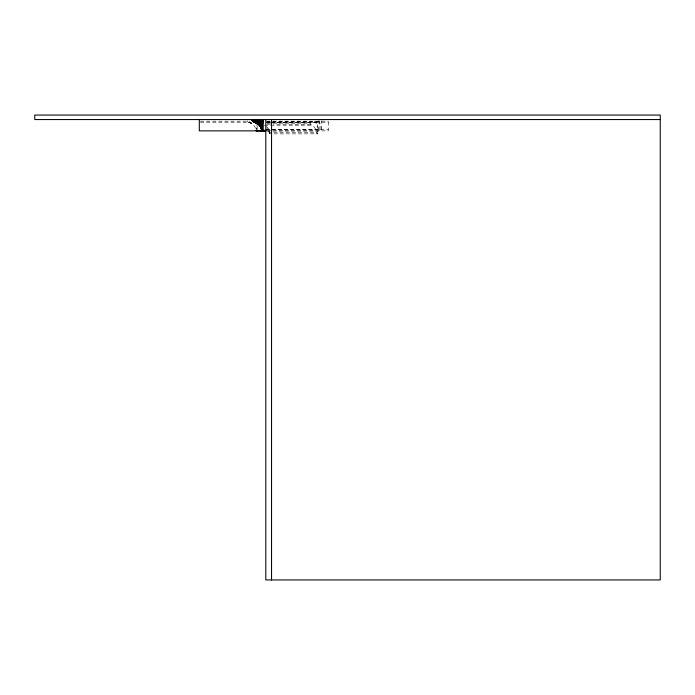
<?xml version="1.0" encoding="UTF-8"?>
<svg xmlns="http://www.w3.org/2000/svg" width="695" height="695" viewBox="0 0 695 695"><rect width="100%" height="100%" fill="white"/><g stroke="black" fill="none" stroke-linecap="round" stroke-linejoin="round"><path stroke-width="0.52" stroke-dasharray="3.48 2.61" d="M318.875 120.722L319.135 122.294A9.165 2.372 -90 0 1 321.081 129.678L321.359 130.973L321.411 120.669M309.388 122.442L309.901 123.163A1.182 0.834 -90 0 1 310.708 124.17L311.343 125.196A9.165 6.481 -90 0 1 316.555 132.58A1.129 0.799 -90 0 0 317.459 133.857L272.457 133.866M266.732 126.568A9.165 6.481 90 0 1 269.182 130.808L270.077 133.814M319.153 120.669L319.153 130.955A1.129 0.565 -90 0 1 318.51 129.678A9.165 4.587 -90 0 0 314.818 122.303L314.375 121.269A1.182 0.591 -90 0 0 314.253 120.722M310.691 124.301L273.3 124.17M250.296 122.807L251.929 123.667L248.019 122.172L247.62 121.269A1.182 1.182 0 0 0 247.385 120.722M200.377 121.182L249.792 121.182M266.871 121.182L328.292 121.182M266.385 121.269L318.935 121.416M200.368 122.207L251.781 122.207M266.871 122.207L328.292 122.207M266.715 122.303L270.034 122.303M270.998 122.303L319.17 122.303M266.289 122.537L270.442 122.537M270.911 122.537L317.459 122.537L317.459 133.857M267.08 123.171L309.901 123.163M266.889 124.17L272.232 124.17M264.317 125.196L269.66 125.196M270.729 125.196L311.343 125.196M265.794 129.591L328.292 129.591M266.263 129.678L321.081 129.678M266.871 130.886L328.292 130.868L328.292 120.583M266.767 130.973L321.411 130.955M269.182 130.808L269.547 132.58L316.555 132.58M248.384 122.294L249.418 122.511M256.716 127.906L256.855 129.678L256.716 127.906A9.165 2.372 -90 0 0 256.194 124.839M257.176 125.812L257.176 130.955M270.094 133.857A1.129 1.129 0 0 1 269.165 132.58A9.165 9.165 0 0 0 266.628 127.741M248.523 122.303A9.165 9.165 0 0 1 255.899 129.678M270.199 133.857A1.147 0.808 -89.7 0 1 269.608 133.249A1.129 0.799 -90 0 1 269.538 132.58"/><path stroke-width="1.04" d="M252.606 120.261C254.196 123.467 259.296 122.998 260.668 127.063C263.666 137.827 263.136 122.563 262.771 119.922L262.771 119.636M265.794 130.269L265.62 130.886L264.63 130.269A1.129 1.129 0 0 0 265.794 130.868L199.3 130.868L199.3 119.549M257.063 119.636L257.402 120.261M260.052 120.261C260.651 123.024 264.282 130.512 261.85 130.643C261.615 124.075 254.248 123.866 251.746 119.636M259.991 120.261L262.771 120.009M251.746 119.731L252.033 120.261M257.089 130.955L256.881 130.356L257.133 130.973L265.829 130.955M251.859 120.009L255.178 120.261M262.684 130.955C260.555 129.8 260.903 123.528 256.811 122.807C254.413 123.206 254.926 121.06 253.658 120.261M253.475 120.261L251.607 120.148L262.788 120.304L251.807 120.235M254.778 120.009L251.772 119.827L257.063 119.731M254.744 119.922L262.797 119.827L251.355 119.636M253.102 120.148L257.124 120.009M262.736 119.827L257.098 119.827M257.193 120.148L259.965 120.079L254.883 120.148M259.887 120.148L262.771 120.079L251.468 120.009M660.25 119.549L34.75 119.549L34.75 115.057L660.25 115.057L660.25 579.943L265.794 579.943L265.794 119.549M262.771 119.731L251.355 119.731L251.807 119.922M252.65 120.426L262.771 120.504M252.884 120.609L262.771 120.609M252.98 120.722L262.771 120.722M253.067 120.843L262.771 120.843M253.136 120.973L262.771 120.973M253.189 121.121L262.771 121.121M253.215 121.269L262.771 121.269M253.197 121.399L262.771 121.529M253.223 121.66L262.771 121.66M253.267 121.781L262.771 121.781M253.328 121.894L262.771 121.894M253.414 122.007L262.771 122.094M253.614 122.172L262.771 122.233L253.849 122.277M255.013 122.511L262.771 122.511M255.89 122.807L262.771 122.807M256.733 123.206L262.771 123.206M257.524 123.667L262.771 123.667M258.271 124.214L262.771 124.214M258.957 124.839L262.771 124.839M259.583 125.526L262.771 125.526M260.13 126.264L262.771 126.264M260.599 127.063L262.771 127.063M260.981 127.906L262.771 127.906M261.285 128.784L262.771 128.784M261.494 129.678L262.78 129.678M261.485 129.852L262.78 129.852M261.502 130.026L262.771 130.026M261.546 130.2L262.771 130.2M261.615 130.356L262.771 130.356M261.702 130.504L262.771 130.504M261.815 130.643L262.771 130.643M261.945 130.756L262.771 130.756M255.334 120.261C257.914 123.658 261.641 126.464 262.771 130.955C262.067 127.115 259.452 123.536 257.515 120.261M261.311 130.912L260.981 130.356A1.129 0.565 -90 0 0 261.155 130.756L261.311 130.912A1.129 0.565 -90 0 0 261.563 130.955A1.129 1.129 0 0 1 260.399 130.356M271.545 119.549L271.545 579.943M257.176 130.955A1.129 1.129 0 0 1 256.021 130.356"/></g></svg>
